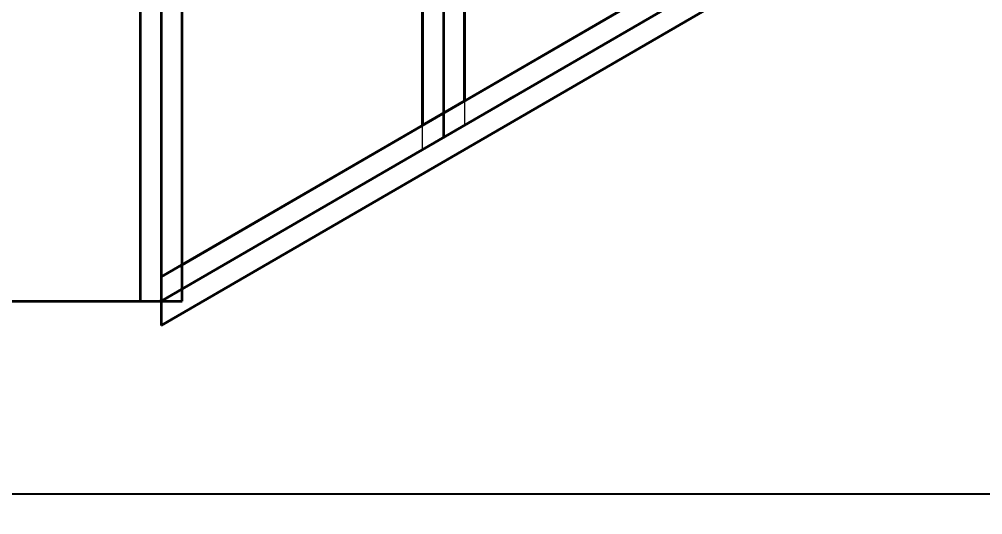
# Model space of a CAD drawing. Header units: millimetres. Extents: x -11795 to 47768, y 22971 to 65021.
# Drawn here: x 6369 to 9804, y 45746 to 47514 of the extents above; entities that cross this region are included whole.
import ezdxf

# ---------------------------------------------------------------- set-up
doc = ezdxf.new("R2010")
doc.units = ezdxf.units.MM
doc.linetypes.add('HIDDEN_50', pattern=[225, 150, -75])
for name, color, linetype, lineweight in [('DIMENSIONS', 3, 'Continuous', 18), ('PLATE_HIDDEN', 8, 'HIDDEN_50', 18), ('PLATE_VISIBLE', 7, 'Continuous', 35)]:
    doc.layers.add(name, color=color, linetype=linetype, lineweight=lineweight)
doc.styles.add('OpenSansCondensed-Light', font='OpenSansCondensed-Light.ttf')
doc.dimstyles.new('DIM_1_50', dxfattribs={"dimscale": 50, "dimtxt": 2.5, "dimasz": 2.5, "dimexe": 1.5, "dimexo": 1.5, "dimgap": 1, "dimtad": 1, "dimdec": 0, "dimzin": 12, "dimdsep": 46, "dimtxsty": 'OpenSansCondensed-Light', "dimtsz": 0.00125, "dimcen": 2.5, "dimclrd": 3, "dimclre": 3, "dimclrt": 3, "dimazin": 3, "dimtfac": 0.5, "dimtmove": 2, "dimatfit": 3})

msp = doc.modelspace()

# ---------------------------------------------------------------- linework, layer by layer
at = {"layer": 'PLATE_HIDDEN'}
for p, q in [((7881.3, 47092.3), (7881.3, 48269.8)), ((8132.2, 47237.9), (9631.3, 48108.1)), ((6875, 46513.1), (6875, 48083.1)), ((6875, 46513.1), (6875, 48083.1)), ((6875, 48083.1), (6875, 46513.1)), ((6875, 46513.1), (6875, 48083.1)), ((6879.3, 46510.7), (8097.6, 47217.9)), ((7956.3, 47220.7), (7956.3, 47135.8)), ((7956.3, 47135.8), (7806.3, 47048.7)), ((7806.3, 47048.7), (7806.3, 47133.6)), ((6939.7, 46632.4), (6875, 46594.9)), ((6875, 46594.9), (6875, 46513))]:
    msp.add_line(p, q, dxfattribs=at)
at = {"layer": 'PLATE_VISIBLE'}
for p, q in [((6875, 49708.1), (6875, 46508.1)), ((6950, 46508.1), (6950, 49708.1)), ((7806.3, 49633.1), (7806.3, 47135.5)), ((7956.3, 47222.5), (7956.3, 49633.1)), ((6800, 48863.1), (6800, 46508.1)), ((7881.3, 48269.8), (7881.3, 47092.3)), ((9631.3, 48108.1), (6875, 46508.1)), ((6875, 46421.4), (9655.3, 48035.4)), ((9352.7, 48033.1), (6875, 46594.9)), ((6875, 46421.4), (9651.5, 48033.1)), ((9356.7, 48035.5), (6939.7, 46632.4)), ((7806.3, 47133.6), (7806.3, 48031.6)), ((7956.3, 48029.9), (7956.3, 47220.7)), ((8097.6, 47217.9), (8132.2, 47237.9)), ((7806.3, 47135.5), (7956.3, 47222.5)), ((6875, 46594.9), (6875, 46421.4)), ((6250, 46508.1), (6875, 46508.1)), ((6800, 46508.1), (6950, 46508.1)), ((6875, 46508.1), (6875, 46513.1)), ((6875, 46508.1), (6875, 46513.1)), ((6875, 46513.1), (6875, 46508.1)), ((6875, 46508.1), (6875, 46513.1)), ((6875, 46513), (6875, 46421.4)), ((6875, 46508.1), (6879.3, 46510.7))]:
    msp.add_line(p, q, dxfattribs=at)

# ---------------------------------------------------------------- dimensions: what is measured, and where the dimension line sits
at = {"layer": 'DIMENSIONS'}
msp.add_linear_dim(base=(-7544.6, 45821.4), p1=(-7544.6, 46421.4), p2=(10674.2, 46421.4), dimstyle='DIM_1_50', dxfattribs=at).render()

doc.saveas('drawing.dxf')
